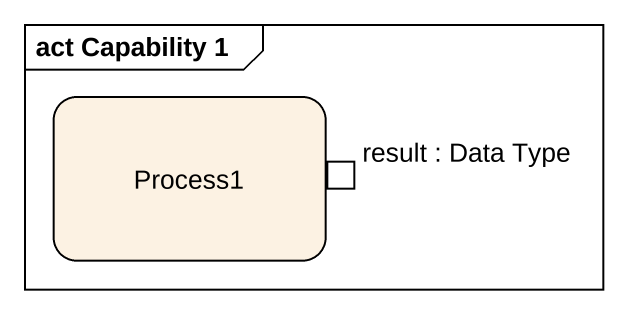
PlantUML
@startuml
mainframe act Capability 1
hide empty description
state Process1 {
  state "result : Data Type" as result_Data_Type <<outputPin>>
}
@enduml
